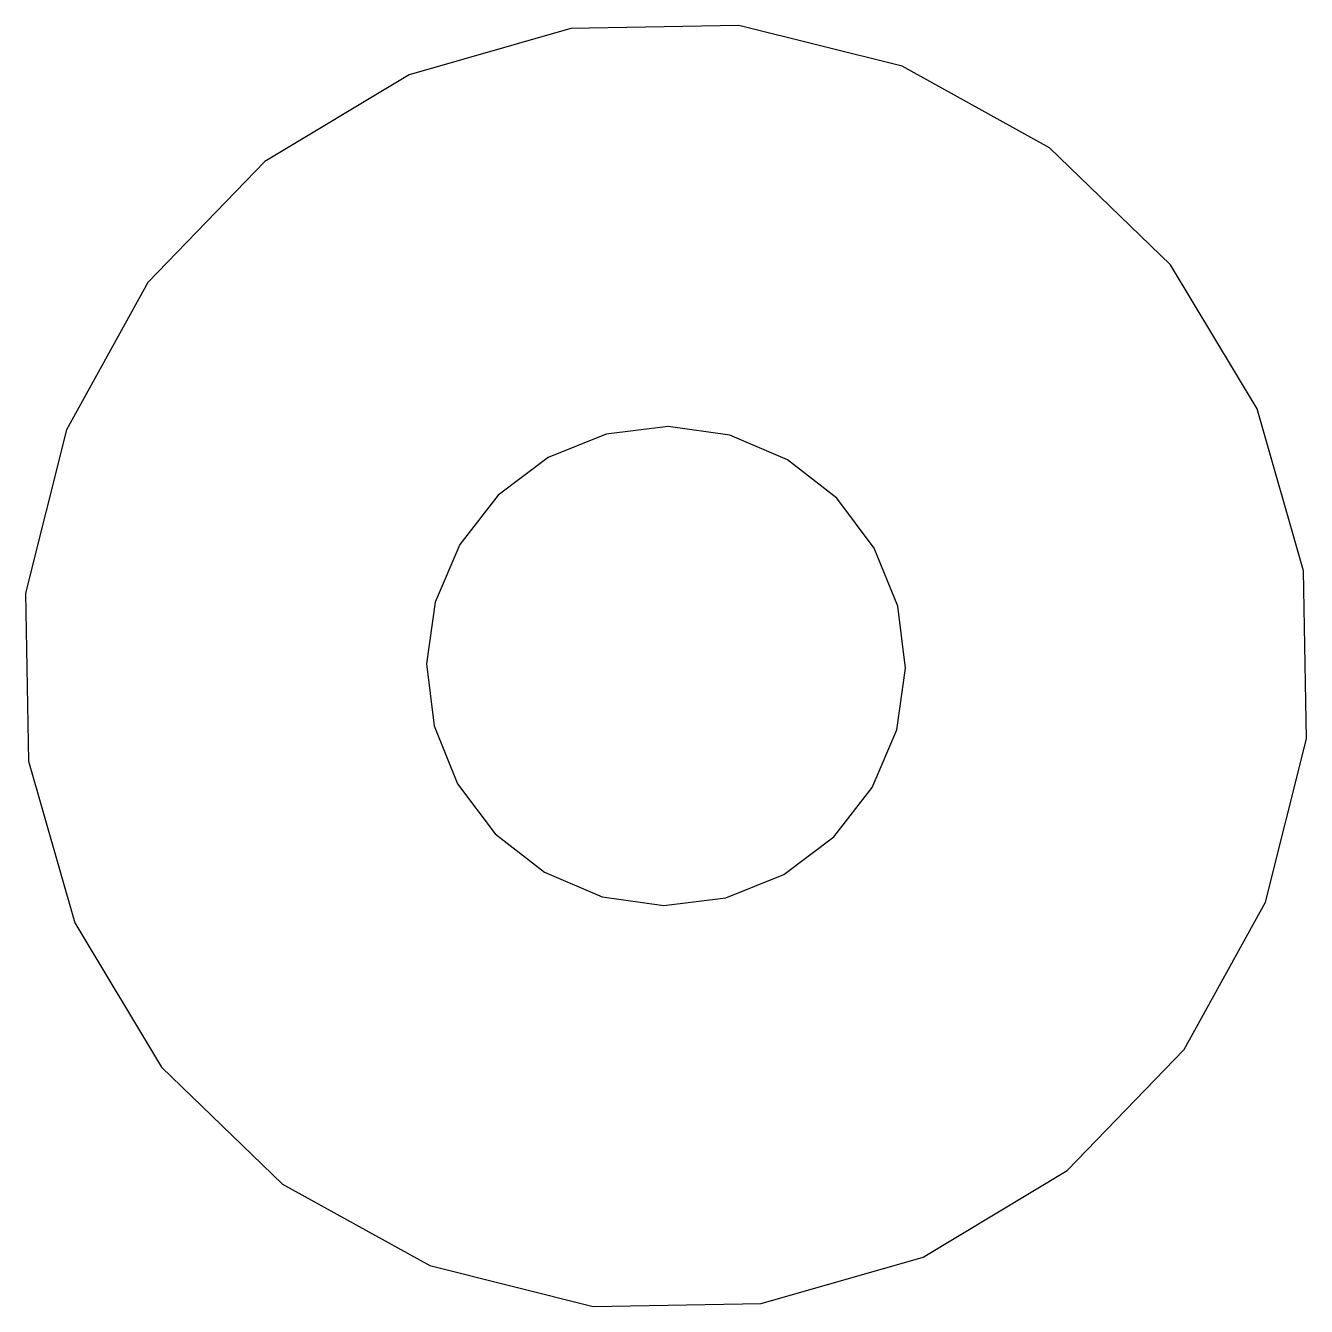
# Model space of a CAD drawing. Extents: x -10.5 to 3.4, y -16.3 to -2.4.
import ezdxf

# ---------------------------------------------------------------- set-up
doc = ezdxf.new("R2010")
doc.units = 0
doc.header["$MEASUREMENT"] = 0
doc.layers.get('0').update_dxf_attribs({"linetype": 'CONTINUOUS'})

msp = doc.modelspace()

# ---------------------------------------------------------------- linework, layer by layer
for p, q in [((-4.569, -2.419), (-6.325, -2.923)), ((-2.742, -2.387), (-4.569, -2.419)), ((-0.969, -2.829), (-2.742, -2.387)), ((0.63, -3.715), (-0.969, -2.829)), ((-6.325, -2.923), (-7.892, -3.864)), ((1.944, -4.985), (0.63, -3.715)), ((-7.892, -3.864), (-9.161, -5.178)), ((2.885, -6.551), (1.944, -4.985)), ((-9.161, -5.178), (-10.047, -6.777)), ((3.389, -8.308), (2.885, -6.551)), ((-10.047, -6.777), (-10.489, -8.55)), ((-3.512, -6.742), (-4.185, -6.825)), ((-2.84, -6.837), (-3.512, -6.742)), ((-4.185, -6.825), (-4.815, -7.079)), ((-2.215, -7.102), (-2.84, -6.837)), ((-4.815, -7.079), (-5.357, -7.488)), ((-1.68, -7.52), (-2.215, -7.102)), ((-5.357, -7.488), (-5.775, -8.023)), ((-1.272, -8.062), (-1.68, -7.52)), ((-5.775, -8.023), (-6.04, -8.648)), ((-1.017, -8.691), (-1.272, -8.062)), ((3.421, -10.135), (3.389, -8.308)), ((-10.489, -8.55), (-10.458, -10.377)), ((-6.04, -8.648), (-6.134, -9.32)), ((-0.934, -9.365), (-1.017, -8.691)), ((-6.134, -9.32), (-6.051, -9.993)), ((-1.029, -10.037), (-0.934, -9.365)), ((-6.051, -9.993), (-5.797, -10.623)), ((-1.294, -10.662), (-1.029, -10.037)), ((2.978, -11.908), (3.421, -10.135)), ((-10.458, -10.377), (-9.954, -12.133)), ((-5.797, -10.623), (-5.389, -11.165)), ((-1.712, -11.197), (-1.294, -10.662)), ((-5.389, -11.165), (-4.854, -11.583)), ((-2.254, -11.605), (-1.712, -11.197)), ((-4.854, -11.583), (-4.229, -11.848)), ((-2.883, -11.859), (-2.254, -11.605)), ((-4.229, -11.848), (-3.557, -11.942)), ((-3.557, -11.942), (-2.883, -11.859)), ((2.092, -13.506), (2.978, -11.908)), ((-9.954, -12.133), (-9.013, -13.7)), ((0.823, -14.821), (2.092, -13.506)), ((-9.013, -13.7), (-7.698, -14.969)), ((-0.743, -15.762), (0.823, -14.821)), ((-7.698, -14.969), (-6.1, -15.855)), ((-6.1, -15.855), (-4.327, -16.297)), ((-2.5, -16.265), (-0.743, -15.762)), ((-4.327, -16.297), (-2.5, -16.265))]:
    msp.add_line(p, q)

doc.saveas('drawing.dxf')
